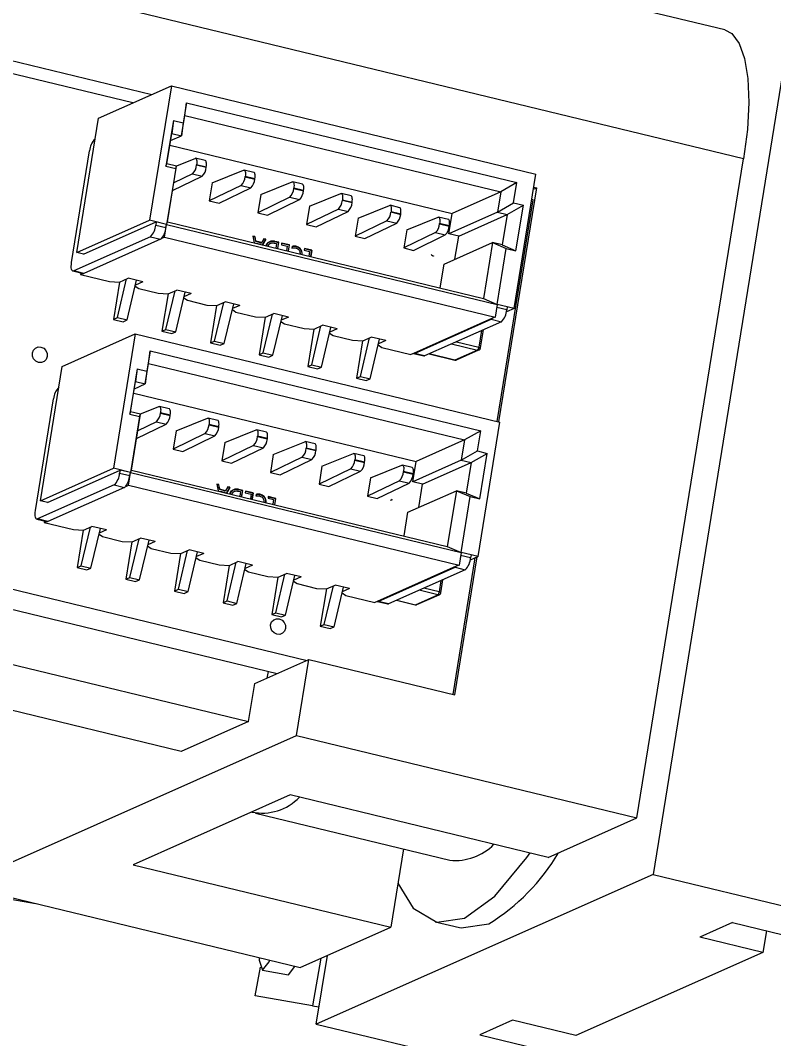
# Model space of a CAD drawing. Header units: millimetres. Extents: x 0 to 1189, y 0 to 841.
# Drawn here: x 627.358 to 630.215, y 567.806 to 571.67 of the extents above; entities that cross this region are included whole.
import ezdxf

# ---------------------------------------------------------------- set-up
doc = ezdxf.new("R2010")
doc.units = ezdxf.units.MM
doc.layers.get('0').update_dxf_attribs({"lineweight": 18})
doc.layers.add('尺寸线层', color=3, linetype='Continuous', lineweight=18)
doc.dimstyles.new('ISO-25', dxfattribs={"dimtxt": 2.5, "dimasz": 2.5, "dimexe": 1.25, "dimexo": 0.625, "dimtad": 1, "dimtxsty": 'Standard', "dimcen": 2.5, "dimdle": 5, "dimadec": 0, "dimazin": 0, "dimtfac": 1, "dimtmove": 0, "dimatfit": 3, "dimfxl": 1, "dimarcsym": 0})

# ---------------------------------------------------------------- blocks, each defined once
blk = doc.blocks.new('*X16')
at = {"layer": '尺寸线层', "linetype": 'Continuous'}
for points in [[(668.6687, 617.1299), (668.6299, 612.9938), (667.2905, 613.2299)], [(655.1602, 540.5189), (656.5383, 544.4188), (655.199, 544.6549)]]:
    blk.add_hatch(color=0, dxfattribs=at).paths.add_polyline_path(points, flags=0)
at = {"layer": '尺寸线层', "color": 0, "linetype": 'Continuous'}
for p, q in [((666.5541, 617.5027), (670.6383, 616.7826)), ((668.6687, 617.1299), (655.1602, 540.5189)), ((625.2283, 545.7966), (657.1298, 540.1716))]:
    blk.add_line(p, q, dxfattribs=at)
at = {"layer": '尺寸线层', "color": 0, "insert": (658.4206, 579.4404), "char_height": 3.5, "width": 28.938547, "attachment_point": 5, "rotation": 80.0001}
blk.add_mtext('388,96', dxfattribs=at)

msp = doc.modelspace()

# ---------------------------------------------------------------- linework, layer by layer
at = {"color": 7, "linetype": 'Continuous', "lineweight": 15}
for p, q in [((630.1008, 571.1446), (626.2317, 572.081)), ((630.331, 571.9754), (629.7571, 568.4288)), ((630.029, 571.6332), (628.7384, 571.9455)), ((626.1821, 571.7931), (627.856, 571.388)), ((627.7845, 571.3562), (626.5924, 571.6448)), ((627.6537, 571.2981), (627.9304, 571.4211)), ((627.9304, 571.4211), (627.8479, 570.9112)), ((627.9304, 571.4211), (629.3132, 571.0864)), ((627.9872, 571.3574), (627.9747, 571.2804)), ((627.9809, 571.3088), (627.9872, 571.3574)), ((627.9872, 571.3574), (629.2409, 571.0539)), ((627.5712, 570.7883), (627.6537, 571.2981)), ((627.9378, 571.2893), (627.9098, 571.1162)), ((627.9378, 571.2893), (627.9316, 571.2408)), ((627.9378, 571.2893), (627.9747, 571.2804)), ((627.9685, 571.2319), (627.9809, 571.3088)), ((627.9747, 571.2804), (627.9685, 571.2319)), ((627.9809, 571.3088), (629.1794, 571.0188)), ((627.9129, 571.1254), (627.9316, 571.2408)), ((627.9316, 571.2408), (627.9685, 571.2319)), ((627.6407, 571.2193), (627.6409, 571.2194)), ((627.9244, 571.1964), (628.9957, 570.9371)), ((627.9272, 571.2135), (627.9685, 571.2319)), ((627.5518, 570.7512), (627.6203, 571.1745)), ((627.9098, 571.1162), (627.9129, 571.1254)), ((627.9498, 571.1164), (627.9129, 571.1254)), ((627.9478, 571.1169), (628.02, 571.1462)), ((628.0591, 571.1375), (628.0223, 571.1464)), ((628.0257, 571.121), (628.0258, 571.122)), ((628.0257, 571.121), (628.0626, 571.1121)), ((628.0627, 571.113), (628.0258, 571.122)), ((629.696, 568.6435), (630.1008, 571.1446)), ((627.9098, 571.1162), (627.9467, 571.1073)), ((627.9467, 571.1073), (627.9124, 570.8956)), ((627.9155, 570.9048), (627.9498, 571.1164)), ((627.9348, 571.0242), (628.0474, 571.0786)), ((628.0106, 571.0875), (627.9395, 571.0532)), ((627.9467, 571.1073), (627.9498, 571.1164)), ((628.0106, 571.0875), (628.0474, 571.0786)), ((628.0626, 571.1121), (628.0627, 571.113)), ((628.0853, 571.0533), (628.2044, 571.1015)), ((628.2435, 571.0928), (628.2066, 571.1017)), ((629.2307, 570.5766), (629.3132, 571.0864)), ((628.0853, 571.0533), (628.0741, 570.9845)), ((628.1949, 571.0429), (628.0741, 570.9845)), ((628.1949, 571.0429), (628.2318, 571.034)), ((628.2101, 571.0764), (628.2102, 571.0773)), ((628.2101, 571.0764), (628.247, 571.0675)), ((628.2471, 571.0684), (628.2102, 571.0773)), ((628.247, 571.0675), (628.2471, 571.0684)), ((628.2696, 571.0087), (628.3888, 571.0569)), ((628.4279, 571.0482), (628.391, 571.0571)), ((629.2409, 571.0539), (629.1794, 571.0188)), ((629.2285, 570.977), (629.2409, 571.0539)), ((628.111, 570.9756), (628.2318, 571.034)), ((628.2696, 571.0087), (628.2585, 570.9399)), ((628.3945, 571.0318), (628.3946, 571.0327)), ((628.3945, 571.0318), (628.4313, 571.0229)), ((628.4315, 571.0238), (628.3946, 571.0327)), ((628.4313, 571.0229), (628.4315, 571.0238)), ((628.454, 570.9641), (628.5732, 571.0123)), ((628.6123, 571.0036), (628.5754, 571.0125)), ((629.1794, 571.0188), (628.9957, 570.9371)), ((629.1794, 571.0188), (629.1669, 570.9418)), ((629.1728, 570.146), (629.3165, 571.0345)), ((629.3039, 571.0289), (629.3165, 571.0345)), ((629.3053, 571.0372), (629.3165, 571.0345)), ((628.0741, 570.9845), (628.111, 570.9756)), ((628.3793, 570.9983), (628.2585, 570.9399)), ((628.2954, 570.9309), (628.4162, 570.9894)), ((628.3793, 570.9983), (628.4162, 570.9894)), ((628.454, 570.9641), (628.4429, 570.8952)), ((628.5788, 570.9872), (628.579, 570.9881)), ((628.5788, 570.9872), (628.6157, 570.9783)), ((628.6158, 570.9792), (628.579, 570.9881)), ((628.6157, 570.9783), (628.6158, 570.9792)), ((628.6384, 570.9194), (628.7575, 570.9677)), ((628.7966, 570.959), (628.7598, 570.9679)), ((629.1664, 570.1475), (629.3026, 570.9888)), ((629.1669, 570.9418), (629.2285, 570.977)), ((629.2038, 570.9329), (629.2653, 570.968)), ((629.2285, 570.977), (629.2653, 570.968)), ((629.2373, 570.7949), (629.2653, 570.968)), ((629.3026, 570.9888), (629.2976, 570.99)), ((628.2585, 570.9399), (628.2954, 570.9309)), ((628.5637, 570.9537), (628.4429, 570.8952)), ((628.4797, 570.8863), (628.6006, 570.9448)), ((628.5637, 570.9537), (628.6006, 570.9448)), ((628.7632, 570.9426), (628.7634, 570.9435)), ((628.7632, 570.9426), (628.8001, 570.9336)), ((628.8002, 570.9345), (628.7634, 570.9435)), ((628.8001, 570.9336), (628.8002, 570.9345)), ((629.1669, 570.9418), (628.9833, 570.8602)), ((628.9833, 570.8602), (628.9957, 570.9371)), ((629.0201, 570.8513), (629.2038, 570.9329)), ((629.1669, 570.9418), (629.2038, 570.9329)), ((629.2038, 570.9329), (629.1851, 570.8174)), ((627.5712, 570.7883), (627.8479, 570.9112)), ((627.597, 570.782), (627.873, 570.9047)), ((627.9124, 570.8956), (627.8479, 570.9112)), ((627.873, 570.9047), (627.8711, 570.8931)), ((627.8711, 570.8931), (627.9099, 570.8838)), ((627.9117, 570.8953), (627.873, 570.9047)), ((627.9047, 570.8475), (627.9124, 570.8956)), ((627.9099, 570.8838), (627.9117, 570.8953)), ((627.9124, 570.8956), (627.9117, 570.8953)), ((627.9124, 570.8956), (627.9155, 570.9048)), ((627.9124, 570.8956), (629.1662, 570.5922)), ((627.9155, 570.9048), (629.114, 570.6147)), ((628.4429, 570.8952), (628.4797, 570.8863)), ((628.6384, 570.9194), (628.6273, 570.8506)), ((628.7481, 570.909), (628.6273, 570.8506)), ((628.6641, 570.8417), (628.7849, 570.9001)), ((628.7481, 570.909), (628.7849, 570.9001)), ((628.8228, 570.8748), (628.9419, 570.923)), ((628.981, 570.9143), (628.9441, 570.9233)), ((628.9476, 570.8979), (628.9477, 570.8988)), ((628.9476, 570.8979), (628.9845, 570.889)), ((628.9846, 570.8899), (628.9477, 570.8988)), ((628.9845, 570.889), (628.9846, 570.8899)), ((627.8507, 570.8484), (627.5598, 570.7191)), ((627.8507, 570.8484), (627.8894, 570.839)), ((627.8942, 570.8429), (627.9047, 570.8475)), ((627.9047, 570.8475), (629.1584, 570.5441)), ((628.2393, 570.8514), (628.2444, 570.8252)), ((628.2474, 570.8494), (628.2393, 570.8514)), ((628.2394, 570.8508), (628.2467, 570.8491)), ((628.2467, 570.8491), (628.2474, 570.8494)), ((628.2467, 570.8491), (628.2496, 570.8315)), ((628.2503, 570.8319), (628.2474, 570.8494)), ((628.6273, 570.8506), (628.6641, 570.8417)), ((628.8228, 570.8748), (628.8116, 570.806)), ((628.9324, 570.8644), (628.8116, 570.806)), ((628.8485, 570.7971), (628.9693, 570.8555)), ((628.9324, 570.8644), (628.9693, 570.8555)), ((629.0201, 570.8513), (628.9833, 570.8602)), ((629.0059, 570.7631), (629.0201, 570.8513)), ((627.8894, 570.839), (627.5985, 570.7097)), ((628.2496, 570.8315), (628.2503, 570.8319)), ((628.2496, 570.8315), (628.2725, 570.826)), ((628.2732, 570.8263), (628.2503, 570.8319)), ((628.2511, 570.8246), (628.2518, 570.8249)), ((628.2511, 570.8246), (628.2513, 570.8235)), ((628.2518, 570.8249), (628.2703, 570.8205)), ((628.2521, 570.8233), (628.2518, 570.8249)), ((628.2703, 570.8205), (628.2696, 570.8191)), ((628.2725, 570.826), (628.2732, 570.8263)), ((628.2811, 570.8412), (628.2732, 570.8263)), ((628.2885, 570.839), (628.2762, 570.8175)), ((628.2766, 570.8174), (628.2892, 570.8393)), ((628.2809, 570.8408), (628.2885, 570.839)), ((628.2892, 570.8393), (628.2811, 570.8412)), ((628.2885, 570.839), (628.2892, 570.8393)), ((628.3063, 570.8238), (628.3056, 570.8235)), ((628.3215, 570.8249), (628.3293, 570.823)), ((628.3227, 570.8312), (628.322, 570.8309)), ((628.322, 570.8309), (628.337, 570.8272)), ((628.3378, 570.8275), (628.3227, 570.8312)), ((628.3293, 570.823), (628.3265, 570.8053)), ((628.337, 570.8272), (628.3332, 570.8037)), ((628.3339, 570.8035), (628.3378, 570.8275)), ((628.337, 570.8272), (628.3378, 570.8275)), ((628.3485, 570.8249), (628.3475, 570.8186)), ((628.3475, 570.8186), (628.3698, 570.8132)), ((628.3782, 570.8177), (628.3485, 570.8249)), ((628.3485, 570.8244), (628.3775, 570.8174)), ((628.3698, 570.8132), (628.3669, 570.7955)), ((628.3775, 570.8174), (628.3737, 570.7939)), ((628.3743, 570.7937), (628.3782, 570.8177)), ((628.3775, 570.8174), (628.3782, 570.8177)), ((628.3885, 570.8121), (628.3875, 570.8058)), ((628.4036, 570.8118), (628.4043, 570.8121)), ((628.9646, 570.7448), (629.1482, 570.8264)), ((629.1482, 570.8264), (629.114, 570.6147)), ((629.1482, 570.8264), (629.2005, 570.8038)), ((629.1851, 570.8174), (629.1482, 570.8264)), ((629.1851, 570.8174), (629.2373, 570.7949)), ((627.597, 570.782), (627.5712, 570.7883)), ((628.4349, 570.804), (628.4339, 570.7977)), ((628.4339, 570.7977), (628.4548, 570.7926)), ((628.4348, 570.8035), (628.4625, 570.7968)), ((628.4632, 570.7972), (628.4349, 570.804)), ((628.4548, 570.7926), (628.4519, 570.775)), ((628.4625, 570.7968), (628.4587, 570.7733)), ((628.4593, 570.7732), (628.4632, 570.7972)), ((628.4625, 570.7968), (628.4632, 570.7972)), ((628.8116, 570.806), (628.8485, 570.7971)), ((629.1662, 570.5922), (629.2005, 570.8038)), ((629.2005, 570.8038), (629.2373, 570.7949)), ((628.95, 570.6544), (628.9646, 570.7448)), ((627.5566, 570.7187), (627.5953, 570.7093)), ((627.5985, 570.7097), (627.5598, 570.7191)), ((627.5863, 570.7115), (627.5853, 570.7056)), ((627.5853, 570.7056), (627.5942, 570.7096)), ((627.5853, 570.7056), (627.6959, 570.6788)), ((627.6959, 570.6788), (627.7342, 570.6769)), ((627.7333, 570.6769), (627.7103, 570.5349)), ((627.7255, 570.5417), (627.7603, 570.6885)), ((627.7342, 570.6769), (627.7662, 570.6911)), ((627.7624, 570.5328), (627.7981, 570.6833)), ((627.8215, 570.6777), (627.7662, 570.6911)), ((627.7929, 570.6613), (627.8066, 570.6521)), ((627.8215, 570.6777), (627.7938, 570.6654)), ((627.8066, 570.6521), (627.8803, 570.6342)), ((627.8803, 570.6342), (627.9186, 570.6323)), ((627.9177, 570.6323), (627.8947, 570.4903)), ((627.9099, 570.4971), (627.9447, 570.6438)), ((627.9186, 570.6323), (627.9506, 570.6464)), ((627.9468, 570.4881), (627.9825, 570.6387)), ((628.0059, 570.6331), (627.9506, 570.6464)), ((627.9772, 570.6167), (627.991, 570.6074)), ((628.0059, 570.6331), (627.9782, 570.6208)), ((629.114, 570.6147), (629.1662, 570.5922)), ((627.991, 570.6074), (628.0647, 570.5896)), ((628.0647, 570.5896), (628.103, 570.5876)), ((628.1021, 570.5877), (628.0791, 570.4457)), ((628.0943, 570.4524), (628.1291, 570.5992)), ((628.103, 570.5876), (628.1349, 570.6018)), ((628.1312, 570.4435), (628.1668, 570.5941)), ((628.1902, 570.5884), (628.1349, 570.6018)), ((628.1902, 570.5884), (628.1626, 570.5761)), ((629.1662, 570.5922), (629.1584, 570.5441)), ((629.2042, 570.5825), (629.1661, 570.5917)), ((629.2307, 570.5766), (629.1662, 570.5922)), ((629.2307, 570.5766), (629.2009, 570.5633)), ((629.2042, 570.5825), (629.2023, 570.571)), ((627.7103, 570.5349), (627.7255, 570.5417)), ((627.7255, 570.5417), (627.7624, 570.5328)), ((628.1616, 570.572), (628.1753, 570.5628)), ((628.1753, 570.5628), (628.2491, 570.545)), ((628.2491, 570.545), (628.2874, 570.543)), ((628.2864, 570.5431), (628.2635, 570.4011)), ((628.2787, 570.4078), (628.3134, 570.5546)), ((628.2874, 570.543), (628.3193, 570.5572)), ((628.3155, 570.3989), (628.3512, 570.5495)), ((628.3746, 570.5438), (628.3193, 570.5572)), ((628.3746, 570.5438), (628.347, 570.5315)), ((629.148, 570.5394), (628.8481, 570.4062)), ((629.1584, 570.5441), (629.148, 570.5394)), ((627.7103, 570.5349), (627.7472, 570.526)), ((627.7472, 570.526), (627.7624, 570.5328)), ((628.346, 570.5274), (628.3597, 570.5182)), ((628.3597, 570.5182), (628.4335, 570.5004)), ((628.4335, 570.5004), (628.4718, 570.4984)), ((628.463, 570.3632), (628.4978, 570.51)), ((628.4718, 570.4984), (628.5037, 570.5126)), ((628.4999, 570.3543), (628.5356, 570.5049)), ((628.559, 570.4992), (628.5037, 570.5126)), ((628.559, 570.4992), (628.5313, 570.4869)), ((628.8523, 570.4062), (629.1432, 570.5355)), ((629.1819, 570.5262), (628.891, 570.3969)), ((629.1432, 570.5355), (629.1819, 570.5262)), ((627.5167, 570.3568), (627.7934, 570.4798)), ((627.7934, 570.4798), (627.7109, 569.97)), ((627.7934, 570.4798), (629.1763, 570.1451)), ((627.8947, 570.4903), (627.9099, 570.4971)), ((627.8947, 570.4903), (627.9316, 570.4814)), ((627.9099, 570.4971), (627.9468, 570.4881)), ((627.9316, 570.4814), (627.9468, 570.4881)), ((628.4708, 570.4984), (628.4478, 570.3564)), ((628.5304, 570.4828), (628.5441, 570.4736)), ((628.5441, 570.4736), (628.6178, 570.4557)), ((628.6474, 570.3186), (628.6822, 570.4653)), ((628.6561, 570.4538), (628.6881, 570.4679)), ((628.6843, 570.3096), (628.72, 570.4602)), ((628.7434, 570.4546), (628.6881, 570.4679)), ((629.1027, 570.4266), (629.1139, 570.4959)), ((628.0791, 570.4457), (628.0943, 570.4524)), ((628.0791, 570.4457), (628.116, 570.4368)), ((628.0943, 570.4524), (628.1312, 570.4435)), ((628.116, 570.4368), (628.1312, 570.4435)), ((628.6178, 570.4557), (628.6561, 570.4538)), ((628.6552, 570.4538), (628.6322, 570.3118)), ((628.7147, 570.4382), (628.7285, 570.4289)), ((628.7434, 570.4546), (628.7157, 570.4423)), ((628.7285, 570.4289), (628.8391, 570.4022)), ((627.8502, 570.4161), (627.8377, 570.3391)), ((627.8439, 570.3675), (627.8502, 570.4161)), ((627.8502, 570.4161), (629.1039, 570.1126)), ((628.2635, 570.4011), (628.2787, 570.4078)), ((628.2635, 570.4011), (628.3003, 570.3921)), ((628.2787, 570.4078), (628.3155, 570.3989)), ((628.3003, 570.3921), (628.3155, 570.3989)), ((628.8481, 570.4062), (628.8391, 570.4022)), ((628.8491, 570.4058), (628.8878, 570.3965)), ((628.891, 570.3969), (628.8523, 570.4062)), ((628.9076, 570.4042), (629.0053, 570.3806)), ((629.0912, 570.4185), (629.0061, 570.3807)), ((629.0117, 570.3812), (629.0969, 570.419)), ((627.4342, 569.847), (627.5167, 570.3568)), ((627.8008, 570.348), (627.7728, 570.1749)), ((627.8008, 570.348), (627.7946, 570.2995)), ((627.8008, 570.348), (627.8377, 570.3391)), ((627.8315, 570.2906), (627.8439, 570.3675)), ((627.8439, 570.3675), (629.0424, 570.0775)), ((628.4478, 570.3564), (628.463, 570.3632)), ((628.4478, 570.3564), (628.4847, 570.3475)), ((628.463, 570.3632), (628.4999, 570.3543)), ((628.4847, 570.3475), (628.4999, 570.3543)), ((629.0053, 570.3806), (629.0054, 570.3806)), ((627.8377, 570.3391), (627.8315, 570.2906)), ((628.6322, 570.3118), (628.6474, 570.3186)), ((628.6322, 570.3118), (628.6691, 570.3029)), ((628.6474, 570.3186), (628.6843, 570.3096)), ((628.6691, 570.3029), (628.6843, 570.3096)), ((627.5037, 570.278), (627.5039, 570.2781)), ((627.7759, 570.1841), (627.7946, 570.2995)), ((627.7902, 570.2722), (627.8315, 570.2906)), ((627.7946, 570.2995), (627.8315, 570.2906)), ((627.4148, 569.8099), (627.4833, 570.2332)), ((627.7874, 570.2551), (628.8587, 569.9959)), ((627.8108, 570.1756), (627.883, 570.2049)), ((627.9221, 570.1962), (627.8853, 570.2051)), ((627.7728, 570.1749), (627.7759, 570.1841)), ((627.7728, 570.1749), (627.8097, 570.166)), ((627.8097, 570.166), (627.7755, 569.9543)), ((627.8128, 570.1751), (627.7759, 570.1841)), ((627.7785, 569.9635), (627.8128, 570.1751)), ((627.8097, 570.166), (627.8128, 570.1751)), ((627.8887, 570.1798), (627.8889, 570.1807)), ((627.8887, 570.1798), (627.9256, 570.1708)), ((627.9257, 570.1717), (627.8889, 570.1807)), ((627.9256, 570.1708), (627.9257, 570.1717)), ((627.9483, 570.112), (628.0674, 570.1602)), ((628.1065, 570.1515), (628.0696, 570.1605)), ((627.7979, 570.0829), (627.9104, 570.1373)), ((627.8736, 570.1463), (627.8026, 570.1119)), ((627.8736, 570.1463), (627.9104, 570.1373)), ((628.0731, 570.1351), (628.0732, 570.136)), ((628.0731, 570.1351), (628.11, 570.1262)), ((628.1101, 570.1271), (628.0732, 570.136)), ((628.11, 570.1262), (628.1101, 570.1271)), ((628.1326, 570.0674), (628.2518, 570.1156)), ((628.2909, 570.1069), (628.254, 570.1158)), ((629.1039, 570.1126), (629.0424, 570.0775)), ((629.0915, 570.0357), (629.1039, 570.1126)), ((629.0937, 569.6353), (629.1763, 570.1451)), ((627.9483, 570.112), (627.9371, 570.0432)), ((628.0579, 570.1016), (627.9371, 570.0432)), ((627.974, 570.0343), (628.0948, 570.0927)), ((628.0579, 570.1016), (628.0948, 570.0927)), ((628.2575, 570.0905), (628.2576, 570.0914)), ((628.2575, 570.0905), (628.2943, 570.0816)), ((628.2945, 570.0825), (628.2576, 570.0914)), ((628.2943, 570.0816), (628.2945, 570.0825)), ((629.0424, 570.0775), (628.8587, 569.9959)), ((629.0424, 570.0775), (629.0299, 570.0005)), ((627.9371, 570.0432), (627.974, 570.0343)), ((628.1326, 570.0674), (628.1215, 569.9986)), ((628.2423, 570.057), (628.1215, 569.9986)), ((628.1584, 569.9897), (628.2792, 570.0481)), ((628.2423, 570.057), (628.2792, 570.0481)), ((628.317, 570.0228), (628.4362, 570.071)), ((628.4753, 570.0623), (628.4384, 570.0712)), ((628.4418, 570.0459), (628.442, 570.0468)), ((628.4418, 570.0459), (628.4787, 570.037)), ((628.4789, 570.0379), (628.442, 570.0468)), ((628.4787, 570.037), (628.4789, 570.0379)), ((629.0299, 570.0005), (629.0915, 570.0357)), ((629.0915, 570.0357), (629.1284, 570.0268)), ((628.1215, 569.9986), (628.1584, 569.9897)), ((628.317, 570.0228), (628.3059, 569.954)), ((628.4267, 570.0124), (628.3059, 569.954)), ((628.3428, 569.945), (628.4636, 570.0035)), ((628.4267, 570.0124), (628.4636, 570.0035)), ((628.5014, 569.9782), (628.6206, 570.0264)), ((628.6597, 570.0177), (628.6228, 570.0266)), ((628.6262, 570.0013), (628.6264, 570.0022)), ((628.6262, 570.0013), (628.6631, 569.9924)), ((628.6632, 569.9932), (628.6264, 570.0022)), ((629.0299, 570.0005), (628.8463, 569.9189)), ((629.0299, 570.0005), (629.0668, 569.9916)), ((629.0668, 569.9916), (629.1284, 570.0268)), ((629.1003, 569.8536), (629.1284, 570.0268)), ((627.4342, 569.847), (627.7109, 569.97)), ((627.46, 569.8407), (627.736, 569.9634)), ((627.7755, 569.9543), (627.7109, 569.97)), ((627.736, 569.9634), (627.7342, 569.9519)), ((627.7747, 569.954), (627.736, 569.9634)), ((627.7755, 569.9543), (627.7785, 569.9635)), ((627.7785, 569.9635), (628.977, 569.6735)), ((628.5014, 569.9782), (628.4903, 569.9093)), ((628.6111, 569.9678), (628.4903, 569.9093)), ((628.5271, 569.9004), (628.6479, 569.9588)), ((628.6111, 569.9678), (628.6479, 569.9588)), ((628.6631, 569.9924), (628.6632, 569.9932)), ((628.6858, 569.9335), (628.8049, 569.9817)), ((628.844, 569.9731), (628.8072, 569.982)), ((628.8463, 569.9189), (628.8587, 569.9959)), ((628.8831, 569.91), (629.0668, 569.9916)), ((629.0668, 569.9916), (629.0481, 569.8762)), ((627.7342, 569.9519), (627.7729, 569.9425)), ((627.7677, 569.9062), (627.7755, 569.9543)), ((627.7729, 569.9425), (627.7747, 569.954)), ((627.7755, 569.9543), (627.7747, 569.954)), ((627.7755, 569.9543), (629.0292, 569.6509)), ((628.3059, 569.954), (628.3428, 569.945)), ((628.6858, 569.9335), (628.6746, 569.8647)), ((628.7955, 569.9231), (628.6746, 569.8647)), ((628.7955, 569.9231), (628.8323, 569.9142)), ((628.8106, 569.9566), (628.8107, 569.9575)), ((628.8106, 569.9566), (628.8475, 569.9477)), ((628.8476, 569.9486), (628.8107, 569.9575)), ((628.8475, 569.9477), (628.8476, 569.9486)), ((627.7137, 569.9071), (627.4228, 569.7778)), ((627.7525, 569.8977), (627.4615, 569.7684)), ((627.7137, 569.9071), (627.7525, 569.8977)), ((627.7572, 569.9016), (627.7677, 569.9062)), ((627.7677, 569.9062), (629.0214, 569.6028)), ((628.1023, 569.9101), (628.1074, 569.8839)), ((628.1104, 569.9081), (628.1023, 569.9101)), ((628.1024, 569.9096), (628.1097, 569.9078)), ((628.1097, 569.9078), (628.1104, 569.9081)), ((628.1097, 569.9078), (628.1126, 569.8903)), ((628.1133, 569.8906), (628.1104, 569.9081)), ((628.1126, 569.8903), (628.1133, 569.8906)), ((628.1126, 569.8903), (628.1355, 569.8847)), ((628.1362, 569.8851), (628.1133, 569.8906)), ((628.1141, 569.8833), (628.1148, 569.8836)), ((628.1141, 569.8833), (628.1143, 569.8823)), ((628.1148, 569.8836), (628.1333, 569.8792)), ((628.1151, 569.8821), (628.1148, 569.8836)), ((628.1355, 569.8847), (628.1362, 569.8851)), ((628.1441, 569.9), (628.1362, 569.8851)), ((628.1515, 569.8977), (628.1392, 569.8762)), ((628.1396, 569.8761), (628.1522, 569.898)), ((628.1439, 569.8995), (628.1515, 569.8977)), ((628.1522, 569.898), (628.1441, 569.9)), ((628.1515, 569.8977), (628.1522, 569.898)), ((628.1693, 569.8825), (628.1686, 569.8822)), ((628.1845, 569.8836), (628.1923, 569.8817)), ((628.1857, 569.8899), (628.185, 569.8896)), ((628.185, 569.8896), (628.2001, 569.8859)), ((628.2008, 569.8862), (628.1857, 569.8899)), ((628.1923, 569.8817), (628.1895, 569.8641)), ((628.2001, 569.8859), (628.1962, 569.8624)), ((628.1969, 569.8623), (628.2008, 569.8862)), ((628.2001, 569.8859), (628.2008, 569.8862)), ((628.2116, 569.8836), (628.2105, 569.8773)), ((628.2115, 569.8832), (628.2405, 569.8761)), ((628.2412, 569.8764), (628.2116, 569.8836)), ((628.4903, 569.9093), (628.5271, 569.9004)), ((628.7115, 569.8558), (628.8323, 569.9142)), ((628.8276, 569.8035), (629.0112, 569.8851)), ((628.8831, 569.91), (628.8463, 569.9189)), ((628.8689, 569.8218), (628.8831, 569.91)), ((629.0112, 569.8851), (628.977, 569.6735)), ((629.0112, 569.8851), (629.0635, 569.8625)), ((629.0481, 569.8762), (629.0112, 569.8851)), ((627.46, 569.8407), (627.4342, 569.847)), ((628.1333, 569.8792), (628.1326, 569.8778)), ((628.2105, 569.8773), (628.2328, 569.8719)), ((628.2328, 569.8719), (628.2299, 569.8543)), ((628.2405, 569.8761), (628.2367, 569.8526)), ((628.2374, 569.8525), (628.2412, 569.8764)), ((628.2405, 569.8761), (628.2412, 569.8764)), ((628.2515, 569.8708), (628.2505, 569.8645)), ((628.2666, 569.8705), (628.2674, 569.8709)), ((628.2979, 569.8627), (628.2969, 569.8564)), ((628.2969, 569.8564), (628.3178, 569.8513)), ((628.2978, 569.8623), (628.3255, 569.8556)), ((628.3262, 569.8559), (628.2979, 569.8627)), ((628.3178, 569.8513), (628.3149, 569.8337)), ((628.3255, 569.8556), (628.3217, 569.8321)), ((628.3223, 569.8319), (628.3262, 569.8559)), ((628.3255, 569.8556), (628.3262, 569.8559)), ((628.6746, 569.8647), (628.7115, 569.8558)), ((629.0292, 569.6509), (629.0635, 569.8625)), ((629.0481, 569.8762), (629.1003, 569.8536)), ((629.0635, 569.8625), (629.1003, 569.8536)), ((628.813, 569.7132), (628.8276, 569.8035)), ((627.4196, 569.7774), (627.4583, 569.768)), ((627.4615, 569.7684), (627.4228, 569.7778)), ((627.4493, 569.7702), (627.4483, 569.7643)), ((627.4483, 569.7643), (627.4572, 569.7683)), ((626.288, 569.7634), (628.445, 569.2413)), ((627.4483, 569.7643), (627.559, 569.7376)), ((627.559, 569.7376), (627.5973, 569.7356)), ((627.5963, 569.7356), (627.5733, 569.5936)), ((627.5885, 569.6004), (627.6233, 569.7472)), ((627.5973, 569.7356), (627.6292, 569.7498)), ((627.6254, 569.5915), (627.6611, 569.7421)), ((627.6845, 569.7364), (627.6292, 569.7498)), ((627.6845, 569.7364), (627.6568, 569.7241)), ((626.1744, 569.7129), (628.3314, 569.1909)), ((627.6559, 569.72), (627.6696, 569.7108)), ((627.6696, 569.7108), (627.7433, 569.6929)), ((627.7433, 569.6929), (627.7816, 569.691)), ((627.7807, 569.691), (627.7577, 569.549)), ((627.7729, 569.5558), (627.8077, 569.7026)), ((627.7816, 569.691), (627.8136, 569.7052)), ((627.8098, 569.5469), (627.8455, 569.6974)), ((627.8689, 569.6918), (627.8136, 569.7052)), ((627.8689, 569.6918), (627.8412, 569.6795)), ((627.8402, 569.6754), (627.854, 569.6662)), ((627.854, 569.6662), (627.9277, 569.6483)), ((627.9573, 569.5112), (627.9921, 569.6579)), ((627.966, 569.6463), (627.9979, 569.6605)), ((627.9942, 569.5022), (628.0298, 569.6528)), ((628.0533, 569.6471), (627.9979, 569.6605)), ((628.977, 569.6735), (629.0292, 569.6509)), ((629.0292, 569.6509), (629.0214, 569.6028)), ((629.0672, 569.6412), (629.0291, 569.6504)), ((629.0937, 569.6353), (629.0292, 569.6509)), ((627.9277, 569.6483), (627.966, 569.6463)), ((627.9651, 569.6464), (627.9421, 569.5044)), ((628.0246, 569.6307), (628.0383, 569.6215)), ((628.0533, 569.6471), (628.0256, 569.6349)), ((628.0383, 569.6215), (628.1121, 569.6037)), ((628.1417, 569.4665), (628.1764, 569.6133)), ((628.1504, 569.6017), (628.1823, 569.6159)), ((628.2376, 569.6025), (628.1823, 569.6159)), ((628.9989, 569.1121), (629.0827, 569.6304)), ((629.0052, 569.1106), (629.0898, 569.6335)), ((629.0937, 569.6353), (629.0639, 569.622)), ((629.0672, 569.6412), (629.0654, 569.6297)), ((627.5733, 569.5936), (627.5885, 569.6004)), ((627.5733, 569.5936), (627.6102, 569.5847)), ((627.5885, 569.6004), (627.6254, 569.5915)), ((627.6102, 569.5847), (627.6254, 569.5915)), ((628.1121, 569.6037), (628.1504, 569.6017)), ((628.1494, 569.6018), (628.1265, 569.4598)), ((628.1785, 569.4576), (628.2142, 569.6082)), ((628.209, 569.5861), (628.2227, 569.5769)), ((628.2376, 569.6025), (628.21, 569.5902)), ((628.2227, 569.5769), (628.2965, 569.5591)), ((629.011, 569.5982), (628.7111, 569.4649)), ((628.7153, 569.465), (629.0062, 569.5943)), ((629.0449, 569.5849), (628.754, 569.4556)), ((629.0062, 569.5943), (629.0449, 569.5849)), ((629.0214, 569.6028), (629.011, 569.5982)), ((627.7577, 569.549), (627.7729, 569.5558)), ((627.7577, 569.549), (627.7946, 569.5401)), ((627.7729, 569.5558), (627.8098, 569.5469)), ((627.7946, 569.5401), (627.8098, 569.5469)), ((628.2965, 569.5591), (628.3348, 569.5571)), ((628.3338, 569.5571), (628.3108, 569.4152)), ((628.3261, 569.4219), (628.3608, 569.5687)), ((628.3348, 569.5571), (628.3667, 569.5713)), ((628.3629, 569.413), (628.3986, 569.5636)), ((628.422, 569.5579), (628.3667, 569.5713)), ((628.3934, 569.5415), (628.4071, 569.5323)), ((628.422, 569.5579), (628.3943, 569.5456)), ((628.9524, 569.4981), (628.9604, 569.5473)), ((626.1949, 569.5), (628.223, 569.0092)), ((627.9421, 569.5044), (627.9573, 569.5112)), ((627.9421, 569.5044), (627.979, 569.4955)), ((627.9573, 569.5112), (627.9942, 569.5022)), ((627.979, 569.4955), (627.9942, 569.5022)), ((628.4071, 569.5323), (628.4808, 569.5144)), ((628.4808, 569.5144), (628.5191, 569.5125)), ((628.5182, 569.5125), (628.4952, 569.3705)), ((628.5104, 569.3773), (628.5452, 569.5241)), ((628.5191, 569.5125), (628.5511, 569.5267)), ((628.5473, 569.3684), (628.583, 569.5189)), ((628.6064, 569.5133), (628.5511, 569.5267)), ((628.5778, 569.4969), (628.5915, 569.4877)), ((628.6064, 569.5133), (628.5787, 569.501)), ((628.1265, 569.4598), (628.1417, 569.4665)), ((628.1265, 569.4598), (628.1633, 569.4508)), ((628.1417, 569.4665), (628.1785, 569.4576)), ((628.1633, 569.4508), (628.1785, 569.4576)), ((628.5915, 569.4877), (628.7021, 569.4609)), ((628.7111, 569.4649), (628.7021, 569.4609)), ((628.7121, 569.4646), (628.7508, 569.4552)), ((628.754, 569.4556), (628.7153, 569.465)), ((628.7846, 569.4692), (628.855, 569.4521)), ((628.8558, 569.4522), (628.941, 569.4901)), ((628.8615, 569.4527), (628.9466, 569.4905)), ((628.3108, 569.4152), (628.3261, 569.4219)), ((628.3261, 569.4219), (628.3629, 569.413)), ((628.855, 569.4521), (628.8551, 569.4521)), ((627.9675, 568.8956), (625.9394, 569.3865)), ((628.3108, 569.4152), (628.3477, 569.4062)), ((628.3477, 569.4062), (628.3629, 569.413)), ((628.4952, 569.3705), (628.5104, 569.3773)), ((628.4952, 569.3705), (628.5321, 569.3616)), ((628.5104, 569.3773), (628.5473, 569.3684)), ((628.5321, 569.3616), (628.5473, 569.3684)), ((628.2463, 569.153), (628.4521, 569.2445)), ((628.4054, 568.9559), (628.4521, 569.2445)), ((628.4521, 569.2445), (629.0052, 569.1106)), ((628.2942, 569.1743), (628.2982, 569.1989)), ((628.223, 569.0092), (628.2463, 569.153)), ((628.223, 569.0092), (627.9675, 568.8956)), ((627.128, 568.3882), (628.4054, 568.9559)), ((628.4054, 568.9559), (629.696, 568.6435)), ((628.3815, 568.7304), (627.7849, 568.4653)), ((629.3591, 568.4938), (628.3815, 568.7304)), ((628.2493, 568.6613), (628.9868, 568.4828)), ((629.3591, 568.4938), (629.696, 568.6435)), ((628.8105, 568.5255), (628.7625, 568.2287)), ((627.7849, 568.4653), (628.7625, 568.2287)), ((629.7571, 568.4288), (628.4797, 567.8612)), ((629.7571, 568.4288), (630.3139, 568.294)), ((627.0256, 568.3874), (627.4153, 568.3187)), ((627.128, 568.3882), (628.4187, 568.0759)), ((628.4187, 568.0759), (628.7625, 568.2287)), ((628.9304, 568.2495), (629.0226, 568.2272)), ((630.0584, 568.2463), (629.9342, 568.1911)), ((630.0584, 568.2463), (631.5421, 567.8872)), ((630.1739, 568.1331), (629.9342, 568.1911)), ((630.1871, 568.2151), (630.1739, 568.1331)), ((628.4971, 568.1107), (628.4653, 567.9305)), ((628.4797, 567.8612), (628.5219, 568.1217)), ((630.1739, 568.1331), (629.4642, 567.8177)), ((628.2487, 567.9687), (628.2678, 568.0769)), ((628.2761, 568.0654), (628.3744, 568.0481)), ((628.4653, 567.9305), (628.2487, 567.9687)), ((628.4653, 567.9305), (628.4902, 567.9261)), ((629.2245, 567.8758), (629.1003, 567.8206)), ((629.4642, 567.8177), (629.2245, 567.8758)), ((628.4797, 567.8612), (629.0366, 567.7264)), ((629.1003, 567.8206), (630.5841, 567.4615))]:
    msp.add_line(p, q, dxfattribs=at)
at = {"color": 8, "linetype": 'Continuous', "lineweight": 15}
for p, q in [((629.2023, 570.571), (629.1643, 570.5802)), ((629.1065, 570.4927), (629.0963, 570.4297)), ((628.9932, 570.4423), (629.0912, 570.4185)), ((629.0113, 570.4503), (629.0963, 570.4297)), ((629.0061, 570.3807), (628.908, 570.4044)), ((629.0654, 569.6297), (629.0273, 569.6389)), ((628.953, 569.544), (628.9461, 569.5013)), ((628.941, 569.4901), (628.8701, 569.5072)), ((628.9461, 569.5013), (628.8883, 569.5153)), ((628.785, 569.4694), (628.8558, 569.4522))]:
    msp.add_line(p, q, dxfattribs=at)
at = {"color": 7, "linetype": 'Continuous', "lineweight": 15}
for points in [[(630.029, 571.6332), (630.0556, 571.6194), (630.0838, 571.5825), (630.1044, 571.525), (630.1168, 571.4493), (630.1203, 571.3583), (630.1149, 571.2554), (630.1008, 571.1446)], [(628.02, 571.1462), (628.022, 571.1464), (628.0237, 571.1456), (628.0251, 571.1437), (628.0261, 571.1408), (628.0267, 571.1371), (628.0268, 571.1325), (628.0266, 571.1274), (628.0258, 571.122)], [(628.0627, 571.113), (628.0634, 571.1185), (628.0637, 571.1236), (628.0635, 571.1281), (628.0629, 571.1319), (628.0619, 571.1348), (628.0606, 571.1367), (628.0591, 571.1375)], [(628.2044, 571.1015), (628.2064, 571.1018), (628.2081, 571.101), (628.2094, 571.0991), (628.2104, 571.0962), (628.211, 571.0924), (628.2112, 571.0879), (628.2109, 571.0828), (628.2102, 571.0773)], [(628.2471, 571.0684), (628.2478, 571.0739), (628.2481, 571.079), (628.2479, 571.0835), (628.2473, 571.0873), (628.2463, 571.0902), (628.2449, 571.0921), (628.2435, 571.0928)], [(628.3888, 571.0569), (628.3907, 571.0572), (628.3924, 571.0564), (628.3938, 571.0545), (628.3948, 571.0516), (628.3954, 571.0478), (628.3956, 571.0433), (628.3953, 571.0382), (628.3946, 571.0327)], [(628.4315, 571.0238), (628.4322, 571.0293), (628.4325, 571.0344), (628.4323, 571.0389), (628.4317, 571.0427), (628.4307, 571.0456), (628.4293, 571.0474), (628.4279, 571.0482)], [(628.5732, 571.0123), (628.5751, 571.0126), (628.5768, 571.0117), (628.5782, 571.0099), (628.5792, 571.007), (628.5798, 571.0032), (628.5799, 570.9987), (628.5797, 570.9936), (628.579, 570.9881)], [(628.6158, 570.9792), (628.6166, 570.9846), (628.6168, 570.9897), (628.6167, 570.9943), (628.6161, 570.998), (628.6151, 571.0009), (628.6137, 571.0028), (628.6123, 571.0036)], [(628.7575, 570.9677), (628.7595, 570.9679), (628.7612, 570.9671), (628.7626, 570.9652), (628.7636, 570.9623), (628.7642, 570.9586), (628.7643, 570.954), (628.7641, 570.9489), (628.7634, 570.9435)], [(628.8002, 570.9345), (628.8009, 570.94), (628.8012, 570.9451), (628.801, 570.9496), (628.8004, 570.9534), (628.7994, 570.9563), (628.7981, 570.9582), (628.7966, 570.959)], [(628.9419, 570.923), (628.9439, 570.9233), (628.9456, 570.9225), (628.9469, 570.9206), (628.9479, 570.9177), (628.9485, 570.9139), (628.9487, 570.9094), (628.9484, 570.9043), (628.9477, 570.8988)], [(628.9846, 570.8899), (628.9853, 570.8954), (628.9856, 570.9005), (628.9854, 570.905), (628.9848, 570.9088), (628.9838, 570.9117), (628.9824, 570.9136), (628.981, 570.9143)], [(627.5598, 570.7191), (627.5571, 570.7186), (627.5548, 570.7196), (627.5529, 570.722), (627.5516, 570.7259), (627.5507, 570.7309), (627.5505, 570.737), (627.5509, 570.7438), (627.5518, 570.7512)], [(627.4264, 570.3715), (627.416, 570.3763), (627.4079, 570.3849), (627.4033, 570.3958), (627.403, 570.4076), (627.407, 570.4183), (627.4146, 570.4263), (627.4247, 570.4305), (627.4358, 570.4301), (627.4462, 570.4253), (627.4543, 570.4167), (627.4589, 570.4057), (627.4592, 570.394), (627.4552, 570.3833), (627.4476, 570.3752), (627.4375, 570.3711), (627.4264, 570.3715)], [(628.8878, 570.3965), (628.8883, 570.3964), (628.891, 570.3969)], [(627.883, 570.2049), (627.885, 570.2051), (627.8867, 570.2043), (627.8881, 570.2024), (627.8891, 570.1995), (627.8897, 570.1958), (627.8898, 570.1913), (627.8896, 570.1862), (627.8889, 570.1807)], [(627.9257, 570.1717), (627.9264, 570.1772), (627.9267, 570.1823), (627.9265, 570.1869), (627.9259, 570.1906), (627.9249, 570.1935), (627.9236, 570.1954), (627.9221, 570.1962)], [(628.0674, 570.1602), (628.0694, 570.1605), (628.0711, 570.1597), (628.0724, 570.1578), (628.0734, 570.1549), (628.074, 570.1512), (628.0742, 570.1466), (628.0739, 570.1415), (628.0732, 570.136)], [(628.1101, 570.1271), (628.1108, 570.1326), (628.1111, 570.1377), (628.1109, 570.1422), (628.1103, 570.146), (628.1093, 570.1489), (628.1079, 570.1508), (628.1065, 570.1515)], [(628.2518, 570.1156), (628.2538, 570.1159), (628.2554, 570.1151), (628.2568, 570.1132), (628.2578, 570.1103), (628.2584, 570.1065), (628.2586, 570.102), (628.2583, 570.0969), (628.2576, 570.0914)], [(628.2945, 570.0825), (628.2952, 570.088), (628.2955, 570.0931), (628.2953, 570.0976), (628.2947, 570.1014), (628.2937, 570.1043), (628.2923, 570.1061), (628.2909, 570.1069)], [(628.4362, 570.071), (628.4381, 570.0713), (628.4398, 570.0705), (628.4412, 570.0686), (628.4422, 570.0657), (628.4428, 570.0619), (628.443, 570.0574), (628.4427, 570.0523), (628.442, 570.0468)], [(628.4789, 570.0379), (628.4796, 570.0433), (628.4798, 570.0485), (628.4797, 570.053), (628.4791, 570.0568), (628.4781, 570.0596), (628.4767, 570.0615), (628.4753, 570.0623)], [(628.6206, 570.0264), (628.6225, 570.0266), (628.6242, 570.0258), (628.6256, 570.0239), (628.6266, 570.0211), (628.6272, 570.0173), (628.6273, 570.0128), (628.6271, 570.0077), (628.6264, 570.0022)], [(628.6632, 569.9932), (628.6639, 569.9987), (628.6642, 570.0038), (628.6641, 570.0083), (628.6635, 570.0121), (628.6625, 570.015), (628.6611, 570.0169), (628.6597, 570.0177)], [(628.8049, 569.9817), (628.8069, 569.982), (628.8086, 569.9812), (628.81, 569.9793), (628.811, 569.9764), (628.8115, 569.9727), (628.8117, 569.9681), (628.8114, 569.963), (628.8107, 569.9575)], [(628.8476, 569.9486), (628.8483, 569.9541), (628.8486, 569.9592), (628.8484, 569.9637), (628.8478, 569.9675), (628.8468, 569.9704), (628.8455, 569.9723), (628.844, 569.9731)], [(627.4228, 569.7778), (627.4201, 569.7773), (627.4178, 569.7783), (627.4159, 569.7808), (627.4146, 569.7846), (627.4138, 569.7896), (627.4135, 569.7957), (627.4139, 569.8026), (627.4148, 569.8099)], [(628.7508, 569.4552), (628.7513, 569.4551), (628.754, 569.4556)], [(628.3301, 569.3402), (628.3197, 569.3451), (628.3117, 569.3536), (628.3071, 569.3646), (628.3068, 569.3763), (628.3107, 569.387), (628.3184, 569.3951), (628.3285, 569.3992), (628.3396, 569.3989), (628.35, 569.394), (628.3581, 569.3855), (628.3627, 569.3745), (628.363, 569.3627), (628.359, 569.352), (628.3514, 569.344), (628.3412, 569.3398), (628.3301, 569.3402)], [(628.7895, 568.3954), (628.8478, 568.3011), (628.9367, 568.2482), (629.0418, 568.2635), (629.1578, 568.3464), (629.2789, 568.4927), (629.2909, 568.5103)], [(629.0226, 568.2272), (629.0289, 568.2258), (629.134, 568.2412)], [(628.2627, 568.1136), (628.2635, 568.1033), (628.2761, 568.0654), (628.3009, 568.0967), (628.3041, 568.1036)], [(628.3744, 568.0481), (628.3992, 568.0793), (628.3998, 568.0804)]]:
    msp.add_lwpolyline(points, dxfattribs=at)
at = {"color": 8, "linetype": 'Continuous', "lineweight": 15}
for points in [[(629.0963, 570.4297), (629.0981, 570.4293), (629.0996, 570.4288), (629.1009, 570.4282), (629.1018, 570.4277), (629.1024, 570.4272), (629.1027, 570.4267), (629.1027, 570.4266)], [(629.0054, 570.3806), (629.0054, 570.3806), (629.0061, 570.3807)], [(628.8551, 569.4521), (628.8552, 569.4521), (628.8558, 569.4522)]]:
    msp.add_lwpolyline(points, dxfattribs=at)
at = {"color": 7, "linetype": 'Continuous', "lineweight": 15}
for centre, radius, start, end in [((627.689, 571.1702), 0.0688, 134.5383, 176.4291), ((627.9733, 571.1246), 0.0526, 315.1914, 356.1482), ((628.0103, 571.1156), 0.0524, 315.1466, 356.2099), ((628.1576, 571.08), 0.0526, 315.1998, 356.1567), ((628.1946, 571.071), 0.0525, 315.1786, 356.1779), ((628.3421, 571.0353), 0.0524, 315.1466, 356.2099), ((628.3789, 571.0264), 0.0526, 315.1914, 356.1482), ((628.5264, 570.9907), 0.0525, 315.1786, 356.1779), ((628.5634, 570.9817), 0.0524, 315.1466, 356.2099), ((628.7108, 570.9461), 0.0526, 315.1914, 356.1482), ((628.7477, 570.9371), 0.0525, 315.19, 356.1665), ((627.8025, 570.8974), 0.0688, 314.5359, 356.443), ((628.8953, 570.9014), 0.0524, 315.1466, 356.2099), ((628.932, 570.8925), 0.0526, 315.1914, 356.1482), ((627.8187, 570.8953), 0.0919, 325.237, 352.8112), ((627.883, 570.8517), 0.0142, 296.8569, 321.7846), ((627.596, 570.7168), 0.00752, 264.7406, 289.3509), ((629.1368, 570.5482), 0.0142, 296.9816, 321.9026), ((629.1336, 570.5752), 0.0689, 314.557, 356.4345), ((629.0792, 570.4308), 0.0172, 314.5272, 356.4149), ((628.8501, 570.4103), 0.00461, 244.0637, 297.261), ((629.0082, 570.3892), 0.0088, 256.1594, 293.5388), ((627.5521, 570.2289), 0.0689, 134.5551, 176.4238), ((627.8363, 570.1833), 0.0525, 315.1754, 356.1964), ((627.8732, 570.1744), 0.0525, 315.19, 356.1665), ((628.0206, 570.1387), 0.0526, 315.1914, 356.1482), ((628.0576, 570.1297), 0.0525, 315.1868, 356.185), ((628.2051, 570.094), 0.0525, 315.19, 356.1665), ((628.2419, 570.0851), 0.0526, 315.1914, 356.1482), ((628.3894, 570.0494), 0.0525, 315.1868, 356.185), ((628.4263, 570.0405), 0.0525, 315.19, 356.1665), ((628.5738, 570.0048), 0.0526, 315.1914, 356.1482), ((628.6107, 569.9958), 0.0525, 315.1868, 356.185), ((627.6655, 569.9561), 0.0688, 314.5359, 356.443), ((627.6818, 569.954), 0.0918, 325.2339, 352.8255), ((628.7582, 569.9602), 0.0526, 315.1998, 356.1567), ((628.7951, 569.9512), 0.0525, 315.1786, 356.1779), ((627.7459, 569.9106), 0.0145, 297.0901, 321.5514), ((627.459, 569.7756), 0.00761, 264.8747, 289.2168), ((628.9966, 569.634), 0.0689, 314.5453, 356.4336), ((628.9998, 569.6069), 0.0141, 296.8721, 321.9415), ((628.9289, 569.5023), 0.0172, 314.5436, 356.4491), ((628.7132, 569.469), 0.00459, 244.014, 297.3126), ((628.858, 569.4604), 0.00844, 255.4728, 294.4772), ((628.2745, 568.8584), 0.1967, 258.5723, 316.1037), ((629.0071, 568.6871), 0.2053, 264.3387, 315.6005), ((628.7205, 568.9105), 0.7868, 301.7064, 329.5037)]:
    msp.add_arc(centre, radius, start, end, dxfattribs=at)
at = {"color": 8, "linetype": 'Continuous', "lineweight": 15}
for centre, radius, start, end in [((629.0934, 570.4267), 0.00841, 255.364, 294.1836), ((628.9457, 569.4926), 0.0087, 39.3775, 87.3629), ((628.9431, 569.4987), 0.00886, 256.2977, 293.2094)]:
    msp.add_arc(centre, radius, start, end, dxfattribs=at)
at = {"color": 7, "linetype": 'Continuous', "lineweight": 15}
for centre in [(629.0544, 571.1454), (628.9041, 570.2169)]:
    msp.add_ellipse(centre, major_axis=(-0.0419, 0.4623), ratio=0.56186, start_param=2.426614, end_param=2.435126, dxfattribs=at)
for points, knots in [([(628.2895, 570.8143), (628.2904, 570.8168), (628.2925, 570.8225), (628.2992, 570.8283), (628.3076, 570.8318), (628.3155, 570.8322), (628.3203, 570.8312), (628.322, 570.8309)], [0, 0, 0, 0, 0.00780276, 0.01747556, 0.02607426, 0.03538907, 0.04065412, 0.04065412, 0.04065412, 0.04065412]), ([(628.3227, 570.8312), (628.3215, 570.8314), (628.3166, 570.8325), (628.3079, 570.8323), (628.2985, 570.8279), (628.2924, 570.8213), (628.2907, 570.8162), (628.29, 570.8142)], [0, 0, 0, 0, 0.00375637, 0.01478535, 0.02558612, 0.03483739, 0.04114376, 0.04114376, 0.04114376, 0.04114376]), ([(628.2968, 570.8125), (628.2975, 570.8143), (628.2989, 570.8181), (628.3032, 570.8225), (628.3088, 570.8251), (628.3149, 570.8257), (628.3188, 570.8249), (628.3207, 570.8246)], [0, 0, 0, 0, 0.0055035, 0.01176992, 0.01805267, 0.02419503, 0.02995771, 0.02995771, 0.02995771, 0.02995771]), ([(628.2974, 570.8124), (628.2981, 570.8143), (628.2995, 570.8183), (628.3039, 570.8228), (628.3095, 570.8255), (628.3156, 570.826), (628.3196, 570.8253), (628.3215, 570.8249)], [0, 0, 0, 0, 0.00598653, 0.01225633, 0.01854145, 0.02468614, 0.0304516, 0.0304516, 0.0304516, 0.0304516]), ([(628.3878, 570.8118), (628.389, 570.8121), (628.3918, 570.8129), (628.3971, 570.8131), (628.4012, 570.8123), (628.4036, 570.8118)], [0, 0, 0, 0, 0.00374385, 0.00869572, 0.01600837, 0.01600837, 0.01600837, 0.01600837]), ([(628.4043, 570.8121), (628.4031, 570.8124), (628.4002, 570.813), (628.3948, 570.8135), (628.3908, 570.8126), (628.3885, 570.8121)], [0, 0, 0, 0, 0.00373659, 0.00898202, 0.01599962, 0.01599962, 0.01599962, 0.01599962]), ([(628.4036, 570.8118), (628.4049, 570.8115), (628.4086, 570.8105), (628.4149, 570.8072), (628.421, 570.8008), (628.4247, 570.7925), (628.4258, 570.7859), (628.4254, 570.7822), (628.4253, 570.7814)], [0, 0, 0, 0, 0.00395226, 0.01192098, 0.02150919, 0.02975064, 0.03839663, 0.04092414, 0.04092414, 0.04092414, 0.04092414]), ([(628.4261, 570.7812), (628.4261, 570.7812), (628.4269, 570.7849), (628.4257, 570.7918), (628.422, 570.8007), (628.416, 570.8072), (628.4097, 570.8107), (628.4058, 570.8118), (628.4043, 570.8121)], [0, 0, 0, 0, 0.00006121, 0.01118629, 0.01993706, 0.02868563, 0.03689458, 0.04145202, 0.04145202, 0.04145202, 0.04145202]), ([(628.3875, 570.8058), (628.3887, 570.8061), (628.3911, 570.8068), (628.3948, 570.8071), (628.3986, 570.8068), (628.4011, 570.8063), (628.4023, 570.8061)], [0, 0, 0, 0, 0.00374229, 0.0074869, 0.01120942, 0.01499196, 0.01499196, 0.01499196, 0.01499196]), ([(628.4023, 570.8061), (628.4035, 570.8057), (628.4069, 570.8047), (628.4119, 570.8016), (628.416, 570.7962), (628.4185, 570.7898), (628.4184, 570.7854), (628.4184, 570.7831)], [0, 0, 0, 0, 0.00394825, 0.01081499, 0.01746782, 0.02387639, 0.03066906, 0.03066906, 0.03066906, 0.03066906]), ([(628.9176, 570.7784), (628.9187, 570.7781), (628.9208, 570.7775), (628.9233, 570.7763), (628.9246, 570.7756), (628.9249, 570.7754)], [0, 0, 0, 0, 0.00343407, 0.006868254, 0.007861853, 0.007861853, 0.007861853, 0.007861853]), ([(629.0968, 570.419), (629.0969, 570.4191), (629.0982, 570.4195), (629.1002, 570.4212), (629.1021, 570.4238), (629.1024, 570.4258), (629.1025, 570.4266)], [0, 0, 0, 0, 0.000454482, 0.003982905, 0.007683542, 0.009970152, 0.009970152, 0.009970152, 0.009970152]), ([(629.006, 570.3804), (629.0073, 570.3804), (629.0093, 570.3802), (629.0111, 570.381), (629.0117, 570.3812)], [0, 0, 0, 0, 0.003788547, 0.005732488, 0.005732488, 0.005732488, 0.005732488]), ([(628.1525, 569.873), (628.1534, 569.8755), (628.1555, 569.8812), (628.1622, 569.8871), (628.1706, 569.8905), (628.1785, 569.8909), (628.1833, 569.8899), (628.185, 569.8896)], [0, 0, 0, 0, 0.00780261, 0.01747523, 0.02607376, 0.03538319, 0.04064814, 0.04064814, 0.04064814, 0.04064814]), ([(628.1857, 569.8899), (628.1845, 569.8901), (628.1796, 569.8912), (628.1709, 569.891), (628.1615, 569.8866), (628.1554, 569.88), (628.1537, 569.8749), (628.153, 569.8729)], [0, 0, 0, 0, 0.00375118, 0.01478013, 0.0255765, 0.03482775, 0.04114405, 0.04114405, 0.04114405, 0.04114405]), ([(628.1599, 569.8712), (628.1605, 569.873), (628.1619, 569.8768), (628.1662, 569.8812), (628.1718, 569.8838), (628.1779, 569.8844), (628.1818, 569.8837), (628.1838, 569.8833)], [0, 0, 0, 0, 0.00551119, 0.01178126, 0.01805501, 0.02420261, 0.02996014, 0.02996014, 0.02996014, 0.02996014]), ([(628.1604, 569.8711), (628.1611, 569.873), (628.1625, 569.877), (628.1669, 569.8815), (628.1725, 569.8842), (628.1786, 569.8847), (628.1826, 569.884), (628.1845, 569.8836)], [0, 0, 0, 0, 0.00598439, 0.01225778, 0.01853826, 0.02468812, 0.03045205, 0.03045205, 0.03045205, 0.03045205]), ([(628.2505, 569.8645), (628.2517, 569.8648), (628.2541, 569.8655), (628.2578, 569.8658), (628.2616, 569.8656), (628.2641, 569.865), (628.2653, 569.8648)], [0, 0, 0, 0, 0.0037422, 0.00748673, 0.01120917, 0.0149897, 0.0149897, 0.0149897, 0.0149897]), ([(628.2508, 569.8705), (628.252, 569.8709), (628.2548, 569.8716), (628.2602, 569.8718), (628.2642, 569.871), (628.2666, 569.8705)], [0, 0, 0, 0, 0.00374823, 0.00870066, 0.01601415, 0.01601415, 0.01601415, 0.01601415]), ([(628.2674, 569.8709), (628.2661, 569.8711), (628.2632, 569.8718), (628.2578, 569.8722), (628.2538, 569.8714), (628.2515, 569.8708)], [0, 0, 0, 0, 0.00373883, 0.00898451, 0.01600413, 0.01600413, 0.01600413, 0.01600413]), ([(628.2653, 569.8648), (628.2665, 569.8644), (628.2699, 569.8635), (628.2749, 569.8603), (628.279, 569.8549), (628.2815, 569.8485), (628.2815, 569.8441), (628.2814, 569.8418)], [0, 0, 0, 0, 0.00395168, 0.01081831, 0.01745821, 0.02387976, 0.03066071, 0.03066071, 0.03066071, 0.03066071]), ([(628.2666, 569.8705), (628.2679, 569.8702), (628.2716, 569.8692), (628.2779, 569.8659), (628.284, 569.8595), (628.2877, 569.8512), (628.2888, 569.8446), (628.2884, 569.841), (628.2883, 569.8401)], [0, 0, 0, 0, 0.00395226, 0.01192099, 0.02150921, 0.02975067, 0.03839667, 0.04091315, 0.04091315, 0.04091315, 0.04091315]), ([(628.2891, 569.8399), (628.2891, 569.84), (628.2895, 569.8436), (628.2889, 569.8505), (628.2849, 569.8595), (628.279, 569.8659), (628.2727, 569.8694), (628.2688, 569.8705), (628.2674, 569.8709)], [0, 0, 0, 0, 0.00006031, 0.01118817, 0.01992165, 0.02866368, 0.03686649, 0.04142052, 0.04142052, 0.04142052, 0.04142052]), ([(628.7674, 569.85), (628.7664, 569.8497), (628.7643, 569.8493), (628.7626, 569.8484), (628.762, 569.8478), (628.7619, 569.8476)], [0, 0, 0, 0, 0.002662446, 0.005319524, 0.006091215, 0.006091215, 0.006091215, 0.006091215]), ([(628.9466, 569.4906), (628.9467, 569.4906), (628.9479, 569.491), (628.9499, 569.4927), (628.9519, 569.4954), (628.9521, 569.4973), (628.9523, 569.4981)], [0, 0, 0, 0, 0.000431766, 0.003952609, 0.007649483, 0.00994872, 0.00994872, 0.00994872, 0.00994872]), ([(628.8558, 569.452), (628.8571, 569.4519), (628.859, 569.4517), (628.8608, 569.4525), (628.8614, 569.4527)], [0, 0, 0, 0, 0.003788891, 0.005704858, 0.005704858, 0.005704858, 0.005704858])]:
    msp.add_open_spline(points, degree=3, knots=knots, dxfattribs=at)

# ---------------------------------------------------------------- dimensions: what is measured, and where the dimension line sits
at = {"layer": '尺寸线层'}
dim = msp.add_linear_dim(base=(655.1602, 540.5189), p1=(666.5541, 617.5027), p2=(625.2283, 545.7966), angle=80.0001, dimstyle='ISO-25', override={"dimtxt": 3.5, "dimasz": 4.08, "dimexe": 2, "dimexo": 0, "dimgap": 1.524, "dimlfac": 5, "dimzin": 0, "dimsah": 1, "dimdle": 8.16, "dimadec": 2, "dimtfill": 1, "dimtolj": 1, "dimtzin": 8}, dxfattribs=at)
dim.commit()
dim.dimension.update_dxf_attribs({"geometry": '*X16', "text_midpoint": (658.4206, 579.4404)})

doc.saveas('drawing.dxf')
